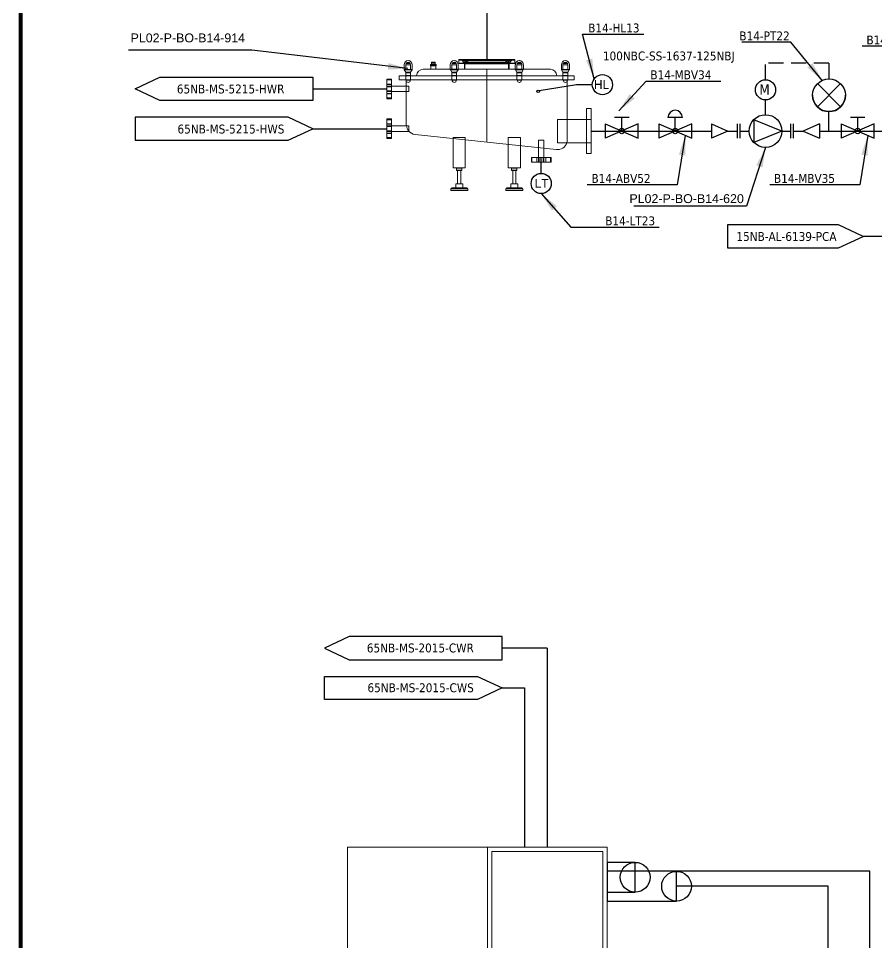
# Model space of a CAD drawing. Header units: millimetres. Extents: x 25096 to 30217, y 6541 to 10165.
# Drawn here: x 25096 to 26175, y 7820 to 8982 of the extents above; entities that cross this region are included whole.
import ezdxf

# ---------------------------------------------------------------- set-up
doc = ezdxf.new("R2010")
doc.units = ezdxf.units.MM
doc.linetypes.add('HIDDEN', pattern=[9.525, 6.35, -3.175])
for name, color, linetype in [('CA LINE', 5, 'Continuous'), ('Equipment', 123, 'Continuous'), ('GCW', 214, 'Continuous'), ('HW LINE', 1, 'Continuous'), ('INTRUMENT', 3, 'HIDDEN'), ('Reference', 6, 'Continuous')]:
    doc.layers.add(name, color=color, linetype=linetype)
doc.layers.add('TITLE TEXT', color=7, linetype='Continuous', lineweight=20)
doc.dimstyles.new('ISO-25', dxfattribs={"dimtxt": 2.5, "dimasz": 2.5, "dimexe": 1.25, "dimexo": 0.625, "dimtad": 1, "dimtxsty": 'Standard', "dimcen": 2.5, "dimadec": 0, "dimazin": 0, "dimtfac": 1, "dimtmove": 0, "dimatfit": 3, "dimfxl": 1, "dimarcsym": 0})

# ---------------------------------------------------------------- blocks, each defined once
blk = doc.blocks.new('A$C6cd6c693')
at = {"layer": 'Equipment', "linetype": 'Continuous', "lineweight": 0, "extrusion": (2.22045e-16, 1, 0)}
for p, q in [((-103.9, 51.5), (-103.9, 45.6)), ((-101.5, 53.1), (-101.9, 51.5)), ((-101.6, 51.5), (-101.9, 51.5)), ((-101.9, 51.5), (-101.9, 45.5)), ((-95.8, 51.5), (-101.6, 51.5)), ((-100.3, 54.4), (-101.5, 53.1)), ((-101.3, 53.1), (-101.5, 53.1)), ((-96.2, 53.1), (-101.3, 53.1)), ((-98.8, 54.8), (-100.3, 54.4)), ((-100.2, 54.4), (-100.3, 54.4)), ((-97.4, 54.4), (-100.2, 54.4)), ((-98.8, 54.8), (-97.4, 54.4)), ((-97.4, 54.4), (-96.2, 53.1)), ((-96.2, 53.1), (-95.8, 51.5)), ((-95.8, 51.5), (-95.8, 45.5)), ((-93.8, 51.5), (-93.8, 45.6)), ((-46, 51.5), (-46, 45.6)), ((-43.6, 53.1), (-44, 51.5)), ((-42.1, 51.5), (-44, 51.5)), ((-44, 51.5), (-44, 45.5)), ((-42.4, 54.4), (-43.6, 53.1)), ((-41.9, 53.1), (-43.6, 53.1)), ((-40.9, 54.8), (-42.4, 54.4)), ((-41.5, 54.4), (-42.4, 54.4)), ((-37.9, 51.5), (-42.1, 51.5)), ((-38.3, 53.1), (-41.9, 53.1)), ((-39.5, 54.4), (-41.5, 54.4)), ((-40.9, 54.8), (-39.5, 54.4)), ((-39.5, 54.4), (-38.3, 53.1)), ((-38.3, 53.1), (-37.9, 51.5)), ((-37.9, 51.5), (-37.9, 45.5)), ((-35.9, 51.5), (-35.9, 45.6)), ((35.3, 57.3), (-35.3, 57.3)), ((-35.3, 57.3), (-35.3, 53.5)), ((35.3, 53.5), (-35.3, 53.5)), ((-35.1, 53.1), (-35.3, 53.5)), ((35.1, 53.1), (-35.1, 53.1)), ((-34.7, 52.9), (-35.1, 53.1)), ((34.7, 57.9), (-34.7, 57.9)), ((34.7, 52.9), (-34.7, 52.9)), ((31, 57.1), (-31, 57.1)), ((-31, 57.1), (-31, 56.9)), ((-22.3, 54), (-31, 57.1)), ((31, 56.9), (-31, 56.9)), ((-27.8, 53.5), (-31, 56.9)), ((-21.8, 54.7), (-30.8, 57.9)), ((-29.6, 53.1), (-30, 52.9)), ((29.6, 54.7), (-29.6, 54.7)), ((-29.6, 54.7), (-29.6, 53.1)), ((-28.2, 53.3), (-29.6, 54.7)), ((28.2, 53.3), (-28.2, 53.3)), ((-28.1, 52.9), (-28.2, 53.3)), ((-28, 52.5), (-28.1, 52.9)), ((28, 52.5), (-28, 52.5)), ((-28, 52.5), (-28, 45.8)), ((-27.4, 52.7), (-27.8, 53.5)), ((27.4, 52.7), (-27.4, 52.7)), ((-27.4, 52.7), (-27.4, 45.8)), ((21.8, 54.7), (30.8, 57.9)), ((22.3, 54), (31, 57.1)), ((27.4, 52.7), (27.8, 53.5)), ((27.4, 52.7), (27.4, 45.8)), ((27.8, 53.5), (31, 56.9)), ((28, 52.5), (28.1, 52.9)), ((28, 52.5), (28, 45.8)), ((28.1, 52.9), (28.2, 53.3)), ((28.2, 53.3), (29.6, 54.7)), ((29.6, 54.7), (29.6, 53.1)), ((29.6, 53.1), (30, 52.9)), ((31, 57.1), (31, 56.9)), ((34.7, 52.9), (35.1, 53.1)), ((35.1, 53.1), (35.3, 53.5)), ((35.3, 57.3), (35.3, 53.5)), ((35.9, 51.5), (35.9, 45.6)), ((38.3, 53.1), (37.9, 51.5)), ((42.1, 51.5), (37.9, 51.5)), ((37.9, 51.5), (37.9, 45.5)), ((39.5, 54.4), (38.3, 53.1)), ((41.9, 53.1), (38.3, 53.1)), ((40.9, 54.8), (39.5, 54.4)), ((41.5, 54.4), (39.5, 54.4)), ((40.9, 54.8), (42.4, 54.4)), ((42.4, 54.4), (41.5, 54.4)), ((43.6, 53.1), (41.9, 53.1)), ((44, 51.5), (42.1, 51.5)), ((42.4, 54.4), (43.6, 53.1)), ((43.6, 53.1), (44, 51.5)), ((44, 51.5), (44, 45.5)), ((46, 51.5), (46, 45.6)), ((70.7, 51.7), (63.7, 51.7)), ((63.7, 51.7), (63.7, 51.1)), ((70.7, 51.1), (63.7, 51.1)), ((70.7, 50.7), (63.7, 50.7)), ((63.7, 50.7), (63.7, 50.1)), ((70.7, 50.1), (63.7, 50.1)), ((70.3, 49.9), (64.1, 49.9)), ((64.1, 49.9), (64.1, 46.1)), ((65.1, 53.7), (64.9, 53.5)), ((69.5, 53.5), (64.9, 53.5)), ((64.9, 53.5), (64.9, 51.7)), ((64.9, 51.1), (64.9, 50.7)), ((64.9, 50.1), (64.9, 49.9)), ((69.3, 54.6), (65.1, 54.6)), ((65.1, 54.6), (65.1, 53.7)), ((69.3, 53.7), (65.1, 53.7)), ((69.3, 54.6), (69.3, 53.7)), ((69.3, 53.7), (69.5, 53.5)), ((69.5, 53.5), (69.5, 51.7)), ((69.5, 51.1), (69.5, 50.7)), ((69.5, 50.1), (69.5, 49.9)), ((70.3, 49.9), (70.3, 46.1)), ((70.7, 51.7), (70.7, 51.1)), ((70.7, 50.7), (70.7, 50.1)), ((93.8, 51.5), (93.8, 45.6)), ((96.2, 53.1), (95.8, 51.5)), ((101.6, 51.5), (95.8, 51.5)), ((95.8, 51.5), (95.8, 45.5)), ((97.4, 54.4), (96.2, 53.1)), ((101.3, 53.1), (96.2, 53.1)), ((98.9, 54.8), (97.4, 54.4)), ((100.2, 54.4), (97.4, 54.4)), ((98.9, 54.8), (100.3, 54.4)), ((100.3, 54.4), (100.2, 54.4)), ((100.3, 54.4), (101.5, 53.1)), ((101.5, 53.1), (101.3, 53.1)), ((101.5, 53.1), (101.9, 51.5)), ((101.9, 51.5), (101.6, 51.5)), ((101.9, 51.5), (101.9, 45.5)), ((103.9, 51.5), (103.9, 45.6)), ((110, 37.5), (-110, 37.5)), ((-110, 37.5), (-110, 32.3)), ((-103.5, 45.6), (-103.9, 45.6)), ((-103.3, 44.9), (-103.7, 44.9)), ((-101.9, 42.1), (-103.7, 44.9)), ((-93.8, 45.6), (-103.5, 45.6)), ((-94, 44.9), (-103.3, 44.9)), ((-101.6, 45.5), (-101.9, 45.5)), ((-101.6, 42.1), (-101.9, 42.1)), ((-101.7, 41.7), (-101.9, 42.1)), ((-101.7, 41.7), (-101.9, 41.5)), ((-101.6, 41.5), (-101.9, 41.5)), ((-101.9, 41.5), (-101.9, 38)), ((-101.6, 38), (-101.9, 38)), ((-101.6, 37.4), (-101.9, 37.4)), ((-101.9, 32.3), (-101.9, 37.4)), ((-101.5, 41.7), (-101.7, 41.7)), ((-95.8, 45.5), (-101.6, 45.5)), ((-95.8, 42.1), (-101.6, 42.1)), ((-95.8, 41.5), (-101.6, 41.5)), ((-95.8, 38), (-101.6, 38)), ((-95.8, 37.4), (-101.6, 37.4)), ((-96, 41.7), (-101.5, 41.7)), ((-101.3, 38), (-101.3, 37.5)), ((-101.3, 37.5), (-101.3, 37.4)), ((-96.4, 38), (-96.4, 37.5)), ((-96.4, 37.5), (-96.4, 37.4)), ((-96, 41.7), (-95.8, 42.1)), ((-96, 41.7), (-95.8, 41.5)), ((-95.8, 42.1), (-94, 44.9)), ((-95.8, 41.5), (-95.8, 38)), ((-95.8, 32.3), (-95.8, 37.4)), ((-46, 45.8), (-80, 45.8)), ((-35.9, 45.8), (-46, 45.8)), ((-42.9, 45.6), (-46, 45.6)), ((-42.8, 44.9), (-45.8, 44.9)), ((-44, 42.1), (-45.8, 44.9)), ((-42.1, 45.5), (-44, 45.5)), ((-42.1, 42.1), (-44, 42.1)), ((-43.8, 41.7), (-44, 42.1)), ((-43.8, 41.7), (-44, 41.5)), ((-42.1, 41.5), (-44, 41.5)), ((-44, 41.5), (-44, 38)), ((-42.1, 38), (-44, 38)), ((-42.1, 37.4), (-44, 37.4)), ((-44, 32.3), (-44, 37.4)), ((-42, 41.7), (-43.8, 41.7)), ((-43.4, 38), (-43.4, 37.5)), ((-43.4, 37.5), (-43.4, 37.4)), ((-35.9, 45.6), (-42.9, 45.6)), ((-36.1, 44.9), (-42.8, 44.9)), ((-37.9, 45.5), (-42.1, 45.5)), ((-37.9, 42.1), (-42.1, 42.1)), ((-37.9, 41.5), (-42.1, 41.5)), ((-37.9, 38), (-42.1, 38)), ((-37.9, 37.4), (-42.1, 37.4)), ((-38.1, 41.7), (-42, 41.7)), ((-38.5, 38), (-38.5, 37.5)), ((-38.5, 37.5), (-38.5, 37.4)), ((-38.1, 41.7), (-37.9, 42.1)), ((-38.1, 41.7), (-37.9, 41.5)), ((-37.9, 42.1), (-36.1, 44.9)), ((-37.9, 41.5), (-37.9, 38)), ((-37.9, 32.3), (-37.9, 37.4)), ((35.9, 45.8), (-35.9, 45.8)), ((0, -45.8), (0, 45.8)), ((0, -45.8), (0, 45.8)), ((46, 45.8), (35.9, 45.8)), ((42.9, 45.6), (35.9, 45.6)), ((42.8, 44.9), (36.1, 44.9)), ((37.9, 42.1), (36.1, 44.9)), ((42.1, 45.5), (37.9, 45.5)), ((42.1, 42.1), (37.9, 42.1)), ((38.1, 41.7), (37.9, 42.1)), ((38.1, 41.7), (37.9, 41.5)), ((42.1, 41.5), (37.9, 41.5)), ((37.9, 41.5), (37.9, 38)), ((42.1, 38), (37.9, 38)), ((42.1, 37.4), (37.9, 37.4)), ((37.9, 32.3), (37.9, 37.4)), ((42, 41.7), (38.1, 41.7)), ((38.5, 38), (38.5, 37.5)), ((38.5, 37.5), (38.5, 37.4)), ((43.8, 41.7), (42, 41.7)), ((44, 45.5), (42.1, 45.5)), ((44, 42.1), (42.1, 42.1)), ((44, 41.5), (42.1, 41.5)), ((44, 38), (42.1, 38)), ((44, 37.4), (42.1, 37.4)), ((45.8, 44.9), (42.8, 44.9)), ((46, 45.6), (42.9, 45.6)), ((43.4, 38), (43.4, 37.5)), ((43.4, 37.5), (43.4, 37.4)), ((43.8, 41.7), (44, 42.1)), ((43.8, 41.7), (44, 41.5)), ((44, 42.1), (45.8, 44.9)), ((44, 41.5), (44, 38)), ((44, 32.3), (44, 37.4)), ((80, 45.8), (46, 45.8)), ((70.3, 46.1), (64.1, 46.1)), ((103.5, 45.6), (93.8, 45.6)), ((103.3, 44.9), (94, 44.9)), ((95.8, 42.1), (94, 44.9)), ((101.6, 45.5), (95.8, 45.5)), ((101.6, 42.1), (95.8, 42.1)), ((96, 41.7), (95.8, 42.1)), ((96, 41.7), (95.8, 41.5)), ((101.6, 41.5), (95.8, 41.5)), ((95.8, 41.5), (95.8, 38)), ((101.6, 38), (95.8, 38)), ((101.6, 37.4), (95.8, 37.4)), ((95.8, 32.3), (95.8, 37.4)), ((101.5, 41.7), (96, 41.7)), ((96.4, 38), (96.4, 37.5)), ((96.4, 37.5), (96.4, 37.4)), ((101.3, 38), (101.3, 37.5)), ((101.3, 37.5), (101.3, 37.4)), ((101.7, 41.7), (101.5, 41.7)), ((101.9, 45.5), (101.6, 45.5)), ((101.9, 42.1), (101.6, 42.1)), ((101.9, 41.5), (101.6, 41.5)), ((101.9, 38), (101.6, 38)), ((101.9, 37.4), (101.6, 37.4)), ((101.7, 41.7), (101.9, 42.1)), ((101.7, 41.7), (101.9, 41.5)), ((101.9, 42.1), (103.7, 44.9)), ((101.9, 41.5), (101.9, 38)), ((101.9, 32.3), (101.9, 37.4)), ((103.7, 44.9), (103.3, 44.9)), ((103.9, 45.6), (103.5, 45.6)), ((110, 37.5), (110, 32.3)), ((110, 32.3), (-110, 32.3)), ((-101.9, 32.2), (-101.9, 32.3)), ((-101.6, 32.2), (-101.9, 32.2)), ((-95.8, 32.2), (-101.6, 32.2)), ((-101.2, 32.3), (-101.2, 30.8)), ((-101.2, 30.8), (-101.2, -17.4)), ((-95.8, 32.2), (-95.8, 32.3)), ((-44, 32.2), (-44, 32.3)), ((-42.1, 32.2), (-44, 32.2)), ((-37.9, 32.2), (-42.1, 32.2)), ((-37.9, 32.2), (-37.9, 32.3)), ((37.9, 32.2), (37.9, 32.3)), ((42.1, 32.2), (37.9, 32.2)), ((44, 32.2), (42.1, 32.2)), ((44, 32.2), (44, 32.3)), ((95.8, 32.2), (95.8, 32.3)), ((101.6, 32.2), (95.8, 32.2)), ((98.2, 17.7), (98.2, 24.5)), ((101.2, 24.5), (98.2, 24.5)), ((101.2, 32.3), (101.2, 30.8)), ((101.2, 30.8), (101.2, 24.5)), ((119.7, 24.5), (101.2, 24.5)), ((101.2, 24.5), (101.2, 17.7)), ((101.9, 32.2), (101.6, 32.2)), ((101.9, 32.2), (101.9, 32.3)), ((119.7, 8.8), (119.7, 33.4)), ((125.7, 33.4), (119.7, 33.4)), ((125.7, 32.8), (119.7, 32.8)), ((125.7, 32.4), (119.7, 32.4)), ((125.7, 27.1), (119.7, 27.1)), ((125.7, 26.7), (119.7, 26.7)), ((125.7, 24.5), (119.7, 24.5)), ((125.7, 24.1), (119.7, 24.1)), ((125.7, 23.7), (119.7, 23.7)), ((125.7, 33.4), (125.7, 8.8)), ((101.2, 17.7), (98.2, 17.7)), ((119.7, 17.7), (101.2, 17.7)), ((101.2, 17.7), (101.2, -23.7)), ((125.7, 18.5), (119.7, 18.5)), ((125.7, 18.1), (119.7, 18.1)), ((125.7, 17.7), (119.7, 17.7)), ((125.7, 15.5), (119.7, 15.5)), ((125.7, 15.1), (119.7, 15.1)), ((125.7, 9.8), (119.7, 9.8)), ((125.7, 9.4), (119.7, 9.4)), ((125.7, 8.8), (119.7, 8.8)), ((-131.4, -3.5), (-131.4, -60.3)), ((-131.4, -3.5), (-125.4, -3.5)), ((-125.4, -3.5), (-125.4, -60.3)), ((-131.4, -17.4), (-125.4, -17.4)), ((-125.4, -17.4), (-101.2, -17.4)), ((-101.2, -17.4), (-88.9, -17.4)), ((-101.2, -17.4), (-101.2, -42.8)), ((-88.9, -17.4), (-88.9, -46.6)), ((119.7, -41.2), (119.7, -16.6)), ((125.7, -16.6), (119.7, -16.6)), ((125.7, -17.2), (119.7, -17.2)), ((125.7, -17.6), (119.7, -17.6)), ((125.7, -22.8), (119.7, -22.8)), ((125.7, -23.2), (119.7, -23.2)), ((125.7, -16.6), (125.7, -41.2)), ((98.2, -31.7), (98.2, -25.4)), ((101, -25.4), (98.2, -25.4)), ((98.2, -32.3), (98.2, -31.7)), ((119.7, -32.3), (98.2, -32.3)), ((119.7, -25.4), (101, -25.4)), ((125.7, -25.4), (119.7, -25.4)), ((125.7, -25.8), (119.7, -25.8)), ((125.7, -26.2), (119.7, -26.2)), ((125.7, -31.5), (119.7, -31.5)), ((125.7, -31.9), (119.7, -31.9)), ((125.7, -32.3), (119.7, -32.3)), ((125.7, -34.5), (119.7, -34.5)), ((-87.3, -55.2), (90, -36.1)), ((-71.9, -43.5), (-65.1, -43.5)), ((-71.9, -53.6), (-71.9, -43.5)), ((-65.1, -52.8), (-65.1, -43.5)), ((-42.3, -39.8), (-42.3, -39.8)), ((-42.3, -50.4), (-42.3, -39.8)), ((-42.3, -39.8), (-40, -39.8)), ((-42.3, -50.4), (-42.3, -39.8)), ((-40, -39.8), (-27, -39.8)), ((-27, -78.2), (-27, -39.8)), ((-27, -48.7), (-27, -39.8)), ((40, -39.8), (27, -39.8)), ((27, -42.9), (27, -39.8)), ((27, -78.2), (27, -39.8)), ((27, -78.2), (27, -42.9)), ((42.3, -39.8), (40, -39.8)), ((42.3, -41.2), (42.3, -39.8)), ((42.3, -39.8), (42.3, -39.8)), ((42.3, -41.2), (42.3, -39.8)), ((42.3, -78.2), (42.3, -41.2)), ((42.3, -78.2), (42.3, -41.2)), ((125.7, -34.9), (119.7, -34.9)), ((125.7, -40.2), (119.7, -40.2)), ((125.7, -40.6), (119.7, -40.6)), ((125.7, -41.2), (119.7, -41.2)), ((-131.4, -46.6), (-125.4, -46.6)), ((-125.4, -46.6), (-100.6, -46.6)), ((-100.6, -46.6), (-88.9, -46.6)), ((-71.9, -65), (-71.9, -53.6)), ((-65.1, -65), (-65.1, -52.8)), ((-42.3, -78.2), (-42.3, -50.4)), ((-42.3, -78.2), (-42.3, -50.4)), ((-27, -78.2), (-27, -48.7)), ((-131.4, -60.3), (-125.4, -60.3)), ((-80.8, -65), (-56.2, -65)), ((-80.8, -71), (-80.8, -65)), ((-80.2, -71), (-80.2, -65)), ((-74.2, -71), (-74.2, -65)), ((-71.9, -71), (-71.9, -65)), ((-71.5, -71), (-71.5, -65)), ((-71.1, -71), (-71.1, -65)), ((-65.9, -71), (-65.9, -65)), ((-65.5, -71), (-65.5, -65)), ((-65.1, -71), (-65.1, -65)), ((-62.9, -71), (-62.9, -65)), ((-56.8, -71), (-56.8, -65)), ((-56.2, -71), (-56.2, -65)), ((-56.2, -71), (-80.8, -71)), ((-42.3, -78.2), (-42.3, -78.2)), ((-42.3, -78.2), (-40, -78.2)), ((-40, -78.2), (-27, -78.2)), ((-37.6, -78.2), (-38, -78.6)), ((-37.6, -78.2), (-38, -78.6)), ((-38, -78.6), (-38, -78.6)), ((-38, -78.6), (-38, -80.9)), ((-38, -78.6), (-37, -78.6)), ((-38, -80.9), (-38, -78.6)), ((-38, -80.9), (-38, -80.9)), ((-37.6, -81.5), (-38, -80.9)), ((-38, -80.9), (-37, -80.9)), ((-37.6, -81.5), (-38, -80.9)), ((-37, -78.6), (-31.2, -78.6)), ((-37, -80.9), (-31.2, -80.9)), ((-31.6, -78.2), (-31.2, -78.6)), ((-31.6, -78.2), (-31.2, -78.6)), ((-31.6, -81.5), (-31.2, -80.9)), ((-31.6, -81.5), (-31.2, -80.9)), ((-31.2, -80.9), (-31.2, -78.6)), ((-31.2, -78.6), (-31.2, -80.9)), ((40, -78.2), (27, -78.2)), ((31.6, -78.2), (31.2, -78.6)), ((31.6, -78.2), (31.2, -78.6)), ((37, -78.6), (31.2, -78.6)), ((31.2, -78.6), (31.2, -80.9)), ((31.2, -80.9), (31.2, -78.6)), ((37, -80.9), (31.2, -80.9)), ((31.6, -81.5), (31.2, -80.9)), ((31.6, -81.5), (31.2, -80.9)), ((38, -78.6), (37, -78.6)), ((38, -80.9), (37, -80.9)), ((37.6, -78.2), (38, -78.6)), ((37.6, -78.2), (38, -78.6)), ((37.6, -81.5), (38, -80.9)), ((37.6, -81.5), (38, -80.9)), ((38, -78.6), (38, -80.9)), ((38, -78.6), (38, -78.6)), ((38, -80.9), (38, -78.6)), ((38, -80.9), (38, -80.9)), ((42.3, -78.2), (40, -78.2)), ((42.3, -78.2), (42.3, -78.2)), ((-37.6, -81.5), (-37.6, -81.5)), ((-37.6, -81.5), (-36.8, -81.5)), ((-36.8, -81.5), (-31.6, -81.5)), ((-36.6, -81.5), (-36.6, -98.2)), ((-36.6, -98.2), (-36.6, -81.5)), ((-32.6, -98.2), (-32.6, -81.5)), ((-32.6, -81.5), (-32.6, -98.2)), ((36.8, -81.5), (31.6, -81.5)), ((32.6, -81.5), (32.6, -98.2)), ((32.6, -98.2), (32.6, -81.5)), ((36.6, -81.5), (36.6, -98.2)), ((36.6, -98.2), (36.6, -81.5)), ((37.6, -81.5), (36.8, -81.5)), ((37.6, -81.5), (37.6, -81.5)), ((-44.9, -103.6), (-45.3, -104.4)), ((-44.9, -103.6), (-45.3, -104.4)), ((-45.3, -104.4), (-45.3, -104.4)), ((-45.3, -104.4), (-45.3, -106.8)), ((-45.3, -104.4), (-42.2, -104.4)), ((-45.3, -106.8), (-45.3, -104.4)), ((-44.1, -103.2), (-44.9, -103.6)), ((-44.1, -103.2), (-44.9, -103.6)), ((-44.9, -103.6), (-44.9, -103.6)), ((-44.9, -103.6), (-41.9, -103.6)), ((-44.1, -103.2), (-44.1, -103.2)), ((-44.1, -103.2), (-41.3, -103.2)), ((-42.2, -104.4), (-23.9, -104.4)), ((-41.9, -103.6), (-24.3, -103.6)), ((-41.3, -103.2), (-25.2, -103.2)), ((-38.9, -98.2), (-39.1, -98.4)), ((-38.9, -98.2), (-39.1, -98.4)), ((-39.1, -98.4), (-39.1, -98.4)), ((-39.1, -98.4), (-39.1, -103.2)), ((-39.1, -98.4), (-37.8, -98.4)), ((-39.1, -103.2), (-39.1, -98.4)), ((-38.9, -98.2), (-38.9, -98.2)), ((-38.9, -98.2), (-37.6, -98.2)), ((-37.8, -98.4), (-30.2, -98.4)), ((-37.6, -98.2), (-30.4, -98.2)), ((-30.4, -98.2), (-30.2, -98.4)), ((-30.4, -98.2), (-30.2, -98.4)), ((-30.2, -103.2), (-30.2, -98.4)), ((-30.2, -98.4), (-30.2, -103.2)), ((-25.2, -103.2), (-24.3, -103.6)), ((-25.2, -103.2), (-24.3, -103.6)), ((-24.3, -103.6), (-23.9, -104.4)), ((-24.3, -103.6), (-23.9, -104.4)), ((-23.9, -106.8), (-23.9, -104.4)), ((-23.9, -104.4), (-23.9, -106.8)), ((24.4, -103.6), (23.9, -104.4)), ((24.4, -103.6), (23.9, -104.4)), ((42.2, -104.4), (23.9, -104.4)), ((23.9, -104.4), (23.9, -106.8)), ((23.9, -106.8), (23.9, -104.4)), ((25.2, -103.2), (24.4, -103.6)), ((25.2, -103.2), (24.4, -103.6)), ((41.9, -103.6), (24.4, -103.6)), ((41.3, -103.2), (25.2, -103.2)), ((30.4, -98.2), (30.2, -98.4)), ((30.4, -98.2), (30.2, -98.4)), ((37.8, -98.4), (30.2, -98.4)), ((30.2, -98.4), (30.2, -103.2)), ((30.2, -103.2), (30.2, -98.4)), ((37.6, -98.2), (30.4, -98.2)), ((38.9, -98.2), (37.6, -98.2)), ((39.1, -98.4), (37.8, -98.4)), ((38.9, -98.2), (39.1, -98.4)), ((38.9, -98.2), (38.9, -98.2)), ((38.9, -98.2), (39.1, -98.4)), ((39.1, -98.4), (39.1, -103.2)), ((39.1, -98.4), (39.1, -98.4)), ((39.1, -103.2), (39.1, -98.4)), ((44.1, -103.2), (41.3, -103.2)), ((44.9, -103.6), (41.9, -103.6)), ((45.3, -104.4), (42.2, -104.4)), ((44.1, -103.2), (44.9, -103.6)), ((44.1, -103.2), (44.1, -103.2)), ((44.1, -103.2), (44.9, -103.6)), ((44.9, -103.6), (45.3, -104.4)), ((44.9, -103.6), (44.9, -103.6)), ((44.9, -103.6), (45.3, -104.4)), ((45.3, -104.4), (45.3, -106.8)), ((45.3, -104.4), (45.3, -104.4)), ((45.3, -106.8), (45.3, -104.4)), ((-45.3, -106.8), (-45.3, -106.8)), ((-45.3, -106.8), (-42.2, -106.8)), ((-42.2, -106.8), (-23.9, -106.8)), ((42.2, -106.8), (23.9, -106.8)), ((45.3, -106.8), (42.2, -106.8)), ((45.3, -106.8), (45.3, -106.8))]:
    blk.add_line(p, q, dxfattribs=at)
at = {"layer": 'Equipment', "linetype": 'Continuous', "lineweight": 0, "extrusion": (0, 0, -1)}
for centre, radius, start, end in [((98.7, 51.6), 5.15, 359.0351, 88.7089), ((99, 51.6), 5.15, 91.2911, 180.9649), ((40.8, 51.6), 5.15, 359.0351, 88.7089), ((41.1, 51.6), 5.15, 91.2911, 180.9649), ((34.6, 57.2), 0.713, 7.9068, 81.6196), ((-34.6, 57.2), 0.713, 98.3804, 172.0932), ((-41.1, 51.6), 5.15, 359.0351, 88.7089), ((-40.8, 51.6), 5.15, 91.2911, 180.9649), ((-99, 51.6), 5.15, 359.0351, 88.7089), ((-98.7, 51.6), 5.15, 91.2911, 180.9649), ((99.1, 46.6), 4.88, 339.8735, 348.4938), ((98.6, 46.6), 4.88, 191.5062, 200.1265), ((79.6, 37.2), 8.63, 2.3687, 87.6263), ((41.2, 46.6), 4.88, 339.8735, 348.4938), ((40.7, 46.6), 4.88, 191.5062, 200.1265), ((-40.7, 46.6), 4.88, 339.8735, 348.4938), ((-41.2, 46.6), 4.88, 191.5062, 200.1265), ((-79.6, 37.2), 8.63, 92.3737, 177.6313), ((-98.6, 46.6), 4.88, 339.8735, 348.4938), ((-99.1, 46.6), 4.88, 191.5062, 200.1265), ((98.8, 31.7), 2.5, 270.5374, 12.1056), ((98.9, 31.7), 2.5, 167.8944, 269.4626), ((40.9, 31.7), 2.5, 270.5374, 12.1056), ((41, 31.7), 2.5, 167.8944, 269.4626), ((-41, 31.7), 2.5, 270.5374, 12.1056), ((-40.9, 31.7), 2.5, 167.8944, 269.4626), ((-98.9, 31.7), 2.5, 270.5374, 12.1056), ((-98.8, 31.7), 2.5, 167.8944, 269.4626), ((88.7, -42.8), 12.5, 342.3482, 0), ((88.7, -42.8), 12.5, 263.8365, 342.3482)]:
    blk.add_arc(centre, radius, start, end, dxfattribs=at)
at = {"layer": 'Equipment', "linetype": 'Continuous', "lineweight": 0}
for start, end in [(276.1635, 320.0235), (320.0235, 351.786), (351.786, 0)]:
    blk.add_arc((88.7, -23.7), 12.5, start, end, dxfattribs=at)
blk = doc.blocks.new('A$C58eda4ec')
at = {"layer": 'Equipment', "lineweight": 20}
for points in [[(0, 43.5), (117.49, 43.5), (117.49, -43.5), (0, -43.5)], [(217.62, 43.5), (217.62, -47.1), (117.49, -47.1), (117.49, 43.5)], [(214.02, 39.9), (214.02, -43.5), (121.09, -43.5), (121.09, 39.9)]]:
    blk.add_lwpolyline(points, close=True, dxfattribs=at)
at = {"layer": 'Equipment'}
for points in [[(241.21, 30.7), (217.62, 30.7), (217.62, 5.7), (241.21, 5.7)], [(275.93, 23.18), (217.62, 23.18), (217.62, -1.82), (275.93, -1.82)]]:
    blk.add_lwpolyline(points, close=True, dxfattribs=at)
at = {"layer": 'Equipment', "lineweight": 20}
for points in [[(182.05, -47.1), (182.05, -57.05), (179.41, -57.05), (179.41, -47.1)], [(206.08, -47.1), (206.08, -57.05), (203.44, -57.05), (203.44, -47.1)]]:
    blk.add_lwpolyline(points, dxfattribs=at)
at = {"layer": 'Equipment'}
for centre, radius in [((241.21, 18.2), 12.5), ((275.93, 10.68), 12.49)]:
    blk.add_circle(centre, radius, dxfattribs=at)

msp = doc.modelspace()

# ---------------------------------------------------------------- linework, layer by layer
at = {"linetype": 'Continuous', "lineweight": -3}
for p, q in [((26100.5, 8899.8), (26129.7, 8870.6)), ((26100.5, 8870.6), (26129.7, 8899.8)), ((26115.1, 8840.2), (26115.1, 8864.6)), ((25863.6, 8857.2), (25845.4, 8857.2)), ((25854.5, 8840.2), (25854.5, 8857.2)), ((25930.8, 8857.2), (25912.6, 8857.2)), ((25921.7, 8840.2), (25921.7, 8857.2)), ((26160.3, 8857.2), (26142.1, 8857.2)), ((26151.2, 8840.2), (26151.2, 8857.2)), ((25875.3, 8849.3), (25833.7, 8831.1)), ((25833.7, 8849.3), (25875.3, 8831.1)), ((25833.7, 8849.3), (25833.7, 8831.1)), ((25875.3, 8831.1), (25875.3, 8849.3)), ((25942.5, 8849.3), (25900.9, 8831.1)), ((25900.9, 8849.3), (25942.5, 8831.1)), ((25900.9, 8849.3), (25900.9, 8831.1)), ((25942.5, 8831.1), (25942.5, 8849.3)), ((25967.2, 8849.3), (25988, 8840.2)), ((25967.2, 8849.3), (25967.2, 8831.1)), ((26000.2, 8831.1), (26000.2, 8849.3)), ((26070.3, 8831.1), (26070.3, 8849.3)), ((26103.3, 8849.3), (26082.5, 8840.2)), ((26103.3, 8849.3), (26103.3, 8831.1)), ((26172, 8849.3), (26130.4, 8831.1)), ((26130.4, 8849.3), (26172, 8831.1)), ((26130.4, 8849.3), (26130.4, 8831.1)), ((26172, 8831.1), (26172, 8849.3)), ((25988, 8840.2), (25967.2, 8831.1)), ((26082.5, 8840.2), (26103.3, 8831.1))]:
    msp.add_line(p, q, dxfattribs=at)
for p, q in [((25797.4, 8898.5), (25750.8, 8890.7)), ((25817.4, 8898.5), (25797.4, 8898.5)), ((25816.1, 8840.2), (25967.2, 8840.2)), ((25988, 8840.2), (26000.2, 8840.2)), ((26070.3, 8840.2), (26082.5, 8840.2)), ((26103.3, 8840.2), (26758.7, 8840.2)), ((25753.2, 8787), (25753.2, 8807.1))]:
    msp.add_line(p, q)
for points in [[(25684.7, 9019.5), (25684.7, 8930), (25684.7, 8930)], [(26166.4, 7325.9), (26166.4, 7909.5), (25871.3, 7909.5)], [(26114, 7325.9), (26114, 7890.8), (25923.4, 7890.8)]]:
    msp.add_lwpolyline(points)
for centre, radius in [((25830.1, 8898.5), 12.7), ((26115.1, 8885.2), 20.6), ((25749.3, 8890.2), 1.56), ((25854.5, 8840.2), 3.45), ((25921.7, 8840.2), 3.45), ((26151.2, 8840.2), 3.45), ((25753.2, 8774.3), 12.7)]:
    msp.add_circle(centre, radius)
for centre, radius, start, end in [((26115.1, 8885.2), 20.6, 180, 0), ((25921.7, 8857.2), 9.1, 0, 180)]:
    msp.add_arc(centre, radius, start, end, dxfattribs=at)
at = {"layer": 'CA LINE'}
msp.add_line((26311, 8707.7), (26157.9, 8707.7), dxfattribs=at)
at = {"layer": 'Equipment'}
for p, q in [((26035.3, 8860.8), (26035.3, 8879.3)), ((26055.9, 8840.2), (26020.4, 8854.4)), ((26020.4, 8854.4), (26020.4, 8826)), ((26003.4, 8831.1), (26003.4, 8849.3)), ((26067.1, 8831.1), (26067.1, 8849.3)), ((26003.4, 8840.2), (26014.7, 8840.2)), ((26055.9, 8840.2), (26020.4, 8826)), ((26055.9, 8840.2), (26067.1, 8840.2))]:
    msp.add_line(p, q, dxfattribs=at)
for centre, radius in [((26035.3, 8892), 12.7), ((26035.3, 8840.2), 20.6)]:
    msp.add_circle(centre, radius, dxfattribs=at)
at = {"layer": 'GCW'}
for p, q in [((25760.8, 8190), (25704, 8190)), ((25760.8, 8190), (25760.8, 7940)), ((25732.1, 8140), (25732.1, 7940))]:
    msp.add_line(p, q, dxfattribs=at)
msp.add_lwpolyline([(25704, 8140), (25732.1, 8140)], dxfattribs=at)
at = {"layer": 'HW LINE'}
for p, q in [((25465.8, 8893.2), (25559, 8893.2)), ((25465.8, 8843.2), (25559, 8843.2))]:
    msp.add_line(p, q, dxfattribs=at)
at = {"layer": 'INTRUMENT', "linetype": 'HIDDEN', "lineweight": -3, "ltscale": 3}
for p, q in [((26035.3, 8904.7), (26035.3, 8925.4)), ((26115.1, 8925.4), (26035.3, 8925.4)), ((26115.1, 8925.4), (26115.1, 8905.8))]:
    msp.add_line(p, q, dxfattribs=at)
at = {"layer": 'Reference'}
for points in [[(25273.4, 8907.8), (25465.8, 8907.8), (25465.8, 8878.6), (25273.4, 8878.6), (25242.6, 8893.2)], [(25435, 8857.8), (25242.6, 8857.8), (25242.6, 8828.7), (25435, 8828.7), (25465.8, 8843.2)], [(26127.2, 8722.3), (25987.5, 8722.3), (25987.5, 8693.2), (26127.2, 8693.2), (26157.9, 8707.7)], [(25511.5, 8175.5), (25704, 8175.5), (25704, 8204.6), (25511.5, 8204.6), (25480.7, 8190)], [(25673.2, 8125.5), (25480.7, 8125.5), (25480.7, 8154.6), (25673.2, 8154.6), (25704, 8140)]]:
    msp.add_lwpolyline(points, close=True, dxfattribs=at)
at = {"layer": 'TITLE TEXT', "ltscale": 5, "const_width": 5.38}
msp.add_lwpolyline([(30214.5, 10162.1), (30214.5, 6543.5), (25098.5, 6543.5), (25098.5, 10162.1)], close=True, dxfattribs=at)

# ---------------------------------------------------------------- block references
at = {"xscale": -1}
msp.add_blockref('A$C6cd6c693', (25684.7, 8872.1), dxfattribs=at)
at = {"xscale": 1.5, "yscale": 1.5, "zscale": 1.5}
msp.add_blockref('A$C58eda4ec', (25509.5, 7874.7), dxfattribs=at)

# ---------------------------------------------------------------- texts
at = {"width": 777.184}
for s, insert, char_height, attachment_point in [('{\\fTahoma|b0|i0|c0|p34;B14-HL13}', (25876.8, 8975.4), 11.166, 3), ('{\\fArial|b0|i0|c0|p34;PL02-P-BO-B14-914}', (25380.7, 8962.9), 11.166, 3), ('{\\fTahoma|b0|i0|c0|p34;B14-PT22}', (26002.4, 8965.4), 11.166, 1), ('{\\fTahoma|b0|i0|c0|p34;B14-ABV53}', (26162.2, 8960.3), 11.166, 1), ('\\pxt9;{\\fTahoma|b0|i0|c0|p34;100NBC-SS-1637-125NBJ}', (25996.4, 8940.2), 11.166, 3), ('{\\fTahoma|b0|i0|c0|p34;B14-MBV34}', (25890.5, 8916.5), 11.166, 1), ('HL', (25838.6, 8904.3), 11.17, 3), ('{\\fTahoma|b0|i0|c0|p34;B14-ABV52}', (25816.4, 8786.2), 11.166, 1), ('{\\fTahoma|b0|i0|c0|p34;B14-MBV35}', (26045.9, 8786.2), 11.166, 1), ('LT', (25762.4, 8780.1), 11.17, 3), ('{\\fArial|b0|i0|c0|p34;PL02-P-BO-B14-620}', (26008, 8760.8), 11.166, 3), ('{\\fTahoma|b0|i0|c0|p34;B14-LT23}', (25896.4, 8732.9), 11.166, 3)]:
    msp.add_mtext(s, dxfattribs=dict(at, insert=insert, char_height=char_height, attachment_point=attachment_point))
at = {"char_height": 11.166}
for s, insert, attachment_point in [('{\\fTahoma|b0|i0|c0|p34;65NB-MS-5215-HWR}', (25430.2, 8898.7), 3), ('{\\fTahoma|b0|i0|c0|p34;65NB-MS-5215-HWS}', (25430.2, 8848.3), 3), ('{\\fTahoma|b0|i0|c0|p34;15NB-AL-6139-PCA}', (26124.6, 8713.2), 3), ('{\\fTahoma|b0|i0|c0|p34;65NB-MS-2015-CWR}', (25668.4, 8184.5), 9), ('{\\fTahoma|b0|i0|c0|p34;65NB-MS-2015-CWS}', (25668.4, 8134.5), 9)]:
    msp.add_mtext_dynamic_manual_height_columns(s, width=282.315, gutter_width=8.96, heights=[0], dxfattribs=dict(at, insert=insert, attachment_point=attachment_point))
at = {"layer": 'Equipment', "color": 0, "insert": (26040.5, 8886), "char_height": 12.759, "width": 337.19, "attachment_point": 9}
msp.add_mtext('{\\fTahoma|b0|i0|c0|p34;M}', dxfattribs=at)

# ---------------------------------------------------------------- leaders
at = {"linetype": 'Continuous', "lineweight": -3}
for points in [[(25819.8, 8906), (25805.2, 8961.9), (25882.1, 8961.9)], [(26107, 8903.4), (26067.3, 8951.9), (26005.4, 8951.9)], [(26219.2, 8866.3), (26230.4, 8946.8), (26156.9, 8946.8)], [(25585.6, 8918.7), (25389.2, 8941.7), (25234, 8941.7)], [(25850.8, 8865.5), (25885.1, 8903), (25978.9, 8903)], [(25934.4, 8834.7), (25924.2, 8772.7), (25811, 8772.7)], [(26163.9, 8834.7), (26153.7, 8772.7), (26040.5, 8772.7)], [(26035.3, 8819.6), (26011.4, 8745.9), (25869.7, 8745.9)], [(25753.2, 8761.6), (25790.6, 8719.4), (25901.7, 8719.4)]]:
    msp.add_leader(points, dimstyle='ISO-25', override={"dimscale": 10, "dimtad": 0}, dxfattribs=at)

doc.saveas('drawing.dxf')
